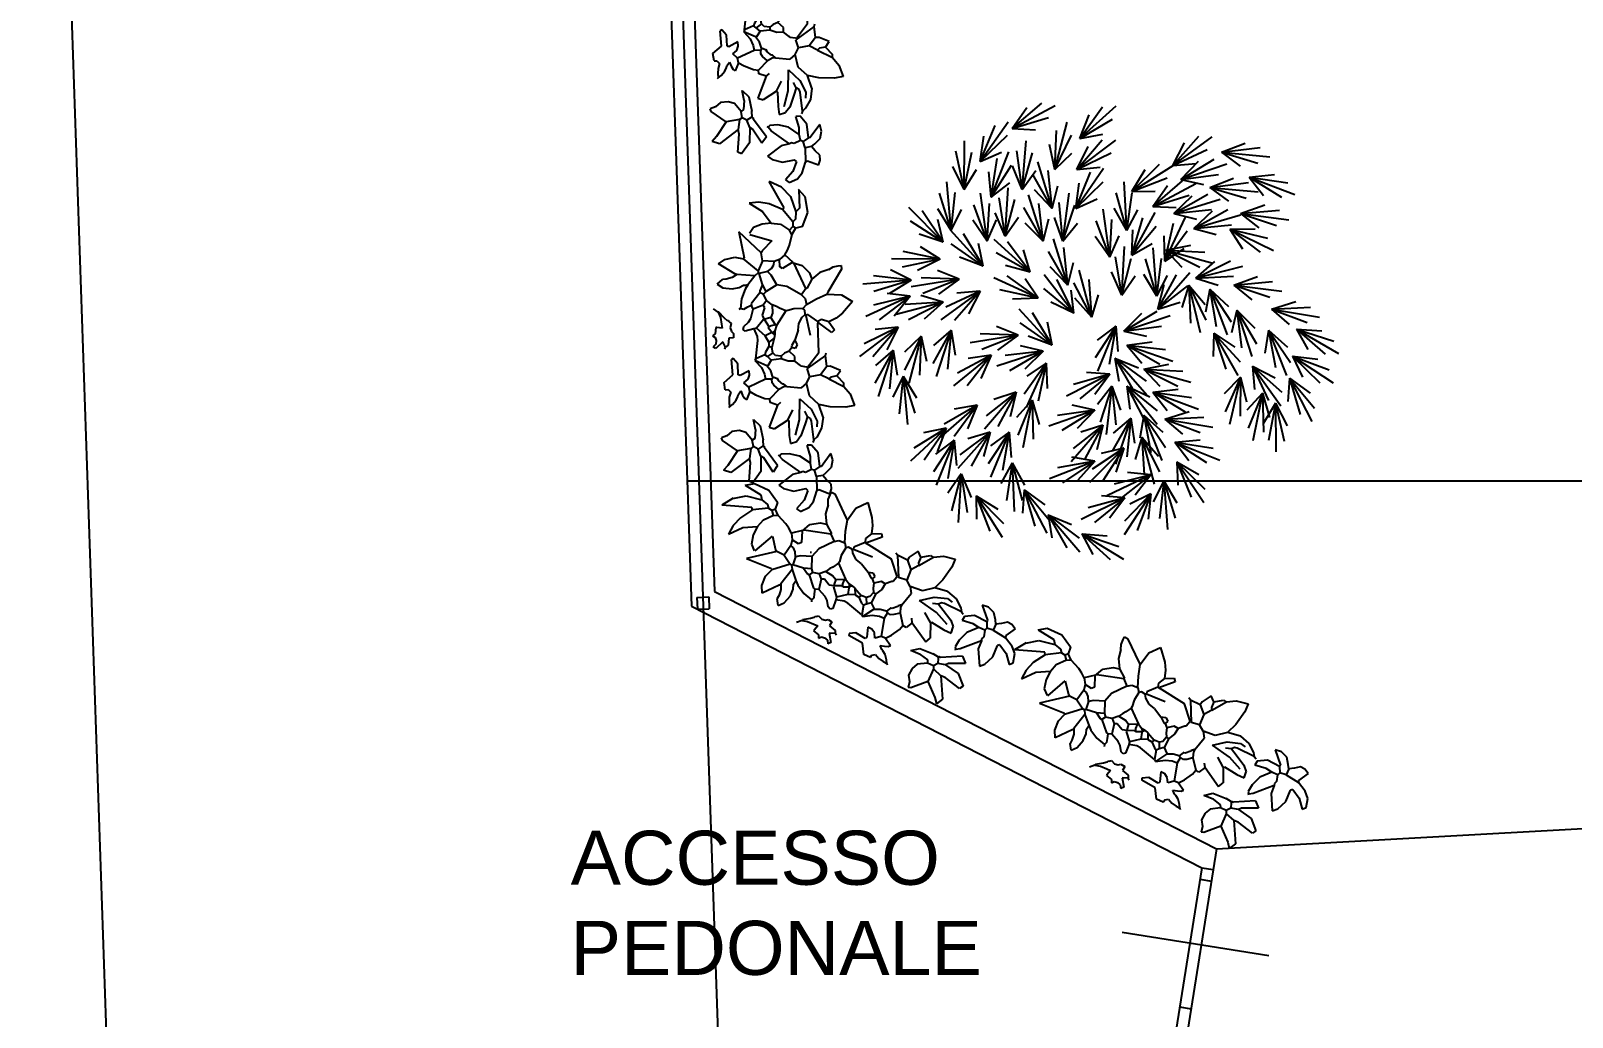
# Model space of a CAD drawing. Extents: x 4528.4 to 4562.1, y -3722.5 to -3696.6.
# Drawn here: x 4528.41 to 4534.97, y -3709.87 to -3705.67 of the extents above; entities that cross this region are included whole.
import ezdxf

# ---------------------------------------------------------------- set-up
doc = ezdxf.new("R2010")
doc.units = 0
doc.layers.get('0').update_dxf_attribs({"true_color": 0xffffff})
for name, color, linetype, true_color in [('alberi', 74, 'Continuous', 0x4c9900), ('costruz', 205, 'Continuous', 0x854c99), ('planim', 1, 'Continuous', 0xff0000), ('retino', 4, 'Continuous', 0x00ffff), ('testo', 1, 'Continuous', 0xff0000), ('verde', 82, 'Continuous', 0x33cc00)]:
    doc.layers.add(name, color=color, linetype=linetype, true_color=true_color)
doc.styles.add('textstyle0', font='')
doc.styles.get('textstyle0').set_extended_font_data('Arial')

# ---------------------------------------------------------------- blocks, each defined once
blk = doc.blocks.new('siepe')
at = {"layer": 'alberi'}
for p, q in [((-0.646, 0.431), (-0.615, 0.431)), ((-0.644, 0.405), (-0.646, 0.431)), ((-0.637, 0.36), (-0.644, 0.405)), ((-0.615, 0.431), (-0.423, 0.308)), ((-0.407, 0.3), (-0.397, 0.423)), ((-0.397, 0.423), (-0.337, 0.516)), ((-0.337, 0.516), (-0.241, 0.427)), ((-0.241, 0.427), (-0.199, 0.372)), ((0.292, 0.361), (0.354, 0.415)), ((0.315, 0.292), (0.383, 0.416)), ((0.354, 0.415), (0.384, 0.415)), ((0.383, 0.416), (0.45, 0.468)), ((0.45, 0.468), (0.549, 0.501)), ((0.549, 0.501), (0.56, 0.427)), ((0.56, 0.427), (0.553, 0.294)), ((-0.615, 0.323), (-0.637, 0.36)), ((-0.615, 0.323), (-0.592, 0.246)), ((-0.423, 0.308), (-0.407, 0.3)), ((-0.369, 0.209), (-0.407, 0.3)), ((-0.199, 0.372), (-0.169, 0.308)), ((-0.169, 0.308), (-0.192, 0.246)), ((-0.169, 0.308), (-0.1, 0.354)), ((-0.077, 0.331), (-0.169, 0.215)), ((-0.1, 0.354), (-0.077, 0.331)), ((0.115, 0.269), (0.092, 0.277)), ((0.208, 0.277), (0.115, 0.269)), ((0.115, 0.269), (0.221, 0.111)), ((0.246, 0.392), (0.208, 0.308)), ((0.208, 0.308), (0.208, 0.277)), ((0.208, 0.277), (0.277, 0.223)), ((0.292, 0.361), (0.246, 0.392)), ((0.315, 0.292), (0.277, 0.223)), ((0.292, 0.361), (0.3, 0.308)), ((0.3, 0.308), (0.315, 0.292)), ((0.553, 0.294), (0.53, 0.2)), ((1.005, 0.302), (0.95, 0.288)), ((0.95, 0.288), (1.058, 0.203)), ((1.068, 0.287), (1.005, 0.302)), ((1.111, 0.242), (1.068, 0.287)), ((1.21, 0.28), (1.173, 0.242)), ((1.252, 0.283), (1.21, 0.28)), ((1.296, 0.265), (1.252, 0.283)), ((1.296, 0.265), (1.257, 0.173)), ((-1.241, 0.143), (-1.303, 0.09)), ((-1.106, 0.161), (-1.241, 0.143)), ((-0.989, 0.112), (-1.106, 0.161)), ((-0.658, 0.098), (-0.591, 0.157)), ((-0.592, 0.246), (-0.538, 0.177)), ((-0.591, 0.157), (-0.538, 0.177)), ((-0.538, 0.177), (-0.461, 0.131)), ((-0.323, 0.123), (-0.369, 0.209)), ((-0.177, 0.215), (-0.238, 0.131)), ((-0.231, 0.115), (-0.061, 0.146)), ((-0.192, 0.246), (-0.177, 0.215)), ((-0.177, 0.215), (-0.169, 0.215)), ((-0.169, 0.215), (-0.161, 0.215)), ((0.088, 0.215), (-0.161, 0.215)), ((0.208, 0.115), (0.088, 0.215)), ((0.277, 0.223), (0.292, 0.131)), ((0.53, 0.2), (0.454, 0.123)), ((0.476, 0.04), (0.568, 0.132)), ((0.638, 0.231), (0.53, 0.2)), ((0.53, 0.2), (0.53, 0.208)), ((0.568, 0.132), (0.671, 0.18)), ((0.638, 0.231), (0.733, 0.216)), ((0.83, 0.146), (0.669, 0.131)), ((0.671, 0.18), (0.72, 0.175)), ((0.733, 0.216), (0.807, 0.172)), ((0.807, 0.172), (0.83, 0.146)), ((0.83, 0.146), (0.853, 0.138)), ((0.942, 0.18), (0.873, 0.126)), ((1.058, 0.188), (0.942, 0.18)), ((1.058, 0.203), (1.058, 0.188)), ((1.058, 0.188), (1.088, 0.142)), ((1.088, 0.142), (1.081, 0.119)), ((1.142, 0.157), (1.088, 0.142)), ((1.135, 0.211), (1.111, 0.242)), ((1.173, 0.242), (1.135, 0.211)), ((1.135, 0.211), (1.142, 0.157)), ((1.142, 0.157), (1.265, 0.157)), ((1.257, 0.173), (1.265, 0.157)), ((1.354, 0.124), (1.265, 0.157)), ((-1.331, -0.058), (-1.247, 0.019)), ((-1.301, 0.092), (-1.145, 0.092)), ((-1.247, 0.019), (-1.115, 0.061)), ((-1.145, 0.092), (-1.115, 0.061)), ((-1.03, 0.031), (-1.138, -0.054)), ((-1.115, 0.061), (-1.053, 0.054)), ((-1.053, 0.054), (-1.03, 0.031)), ((-1.03, 0.031), (-0.992, 0.031)), ((-1.015, -0.075), (-0.962, 0.002)), ((-0.976, 0.054), (-0.992, 0.031)), ((-0.961, 0), (-0.992, 0.031)), ((-0.989, 0.112), (-0.976, 0.054)), ((-0.927, 0.021), (-0.978, 0.056)), ((-0.922, 0.02), (-0.961, 0)), ((-0.834, -0.004), (-0.927, 0.021)), ((-0.684, 0.023), (-0.753, -0.046)), ((-0.684, 0.015), (-0.658, 0.098)), ((-0.684, 0.023), (-0.684, 0.015)), ((-0.684, 0.015), (-0.638, -0.069)), ((-0.638, 0.046), (-0.677, 0.031)), ((-0.461, 0.123), (-0.638, 0.046)), ((-0.407, 0.085), (-0.484, -0.038)), ((-0.461, 0.131), (-0.461, 0.123)), ((-0.461, 0.123), (-0.407, 0.085)), ((-0.407, 0.085), (-0.376, 0.113)), ((-0.376, 0.113), (-0.323, 0.123)), ((-0.323, 0.123), (-0.292, 0.092)), ((-0.277, 0.108), (-0.292, 0.092)), ((-0.292, 0.092), (-0.292, 0.015)), ((-0.292, 0.015), (-0.277, -0.038)), ((-0.238, 0.108), (-0.277, 0.108)), ((-0.238, 0.131), (-0.231, 0.115)), ((-0.231, 0.115), (-0.238, 0.108)), ((-0.217, 0.083), (-0.238, 0.108)), ((-0.164, 0.053), (-0.217, 0.083)), ((-0.108, 0.046), (-0.164, 0.053)), ((-0.108, 0.046), (-0.023, 0.015)), ((-0.023, 0.015), (0.015, 0.031)), ((-0.023, 0.015), (0.023, -0.015)), ((0.015, 0.031), (0.046, 0.015)), ((0.046, 0.015), (0.038, -0.015)), ((0.115, 0.008), (0.069, -0.038)), ((0.154, 0.008), (0.115, 0.008)), ((0.192, 0.054), (0.154, 0.008)), ((0.154, 0.008), (0.154, -0.05)), ((0.2, 0.061), (0.192, 0.054)), ((0.208, 0.108), (0.2, 0.061)), ((0.208, 0.108), (0.208, 0.115)), ((0.292, 0.131), (0.221, 0.111)), ((0.346, 0.1), (0.292, 0.131)), ((0.454, 0.123), (0.346, 0.1)), ((0.346, 0.1), (0.384, 0.054)), ((0.369, -0.069), (0.384, 0.054)), ((0.654, 0.031), (0.476, 0.04)), ((0.63, 0.1), (0.584, 0.077)), ((0.646, 0.123), (0.63, 0.1)), ((0.63, 0.1), (0.692, 0.077)), ((0.669, 0.131), (0.646, 0.123)), ((0.785, -0.009), (0.654, 0.031)), ((0.692, 0.077), (0.792, 0.038)), ((0.792, 0.038), (0.838, 0)), ((0.853, -0.054), (0.838, 0)), ((0.873, 0.126), (0.873, 0.088)), ((0.97, 0.113), (0.873, 0.088)), ((0.963, 0.021), (0.941, -0.068)), ((1.027, 0.111), (0.963, 0.021)), ((1.027, 0.111), (0.97, 0.113)), ((1.104, 0.027), (0.988, -0.127)), ((1.081, 0.119), (1.027, 0.111)), ((1.081, 0.119), (1.104, 0.065)), ((1.104, 0.065), (1.096, 0.042)), ((1.096, 0.042), (1.104, 0.027)), ((1.104, 0.027), (1.118, -0.046)), ((1.257, 0.08), (1.242, 0.065)), ((1.259, -0.038), (1.242, 0.065)), ((1.257, 0.08), (1.34, 0.047)), ((1.34, 0.047), (1.411, -0.02)), ((1.404, 0.084), (1.354, 0.124)), ((1.434, 0.011), (1.404, 0.084)), ((1.411, -0.02), (1.434, 0.011)), ((-1.153, -0.038), (-1.382, -0.157)), ((-1.33, -0.054), (-1.382, -0.157)), ((-1.138, -0.054), (-1.19, -0.164)), ((-1.138, -0.054), (-1.153, -0.038)), ((-1.027, -0.152), (-1.015, -0.075)), ((-0.792, -0.023), (-0.834, -0.004)), ((-0.753, -0.046), (-0.792, -0.023)), ((-0.753, -0.046), (-0.715, -0.092)), ((-0.653, -0.092), (-0.715, -0.092)), ((-0.715, -0.092), (-0.7, -0.138)), ((-0.638, -0.069), (-0.653, -0.092)), ((-0.5, -0.123), (-0.584, -0.169)), ((-0.484, -0.038), (-0.5, -0.123)), ((-0.5, -0.123), (-0.446, -0.215)), ((-0.315, -0.131), (-0.331, -0.169)), ((-0.3, -0.108), (-0.315, -0.131)), ((-0.277, -0.054), (-0.3, -0.108)), ((-0.277, -0.038), (-0.277, -0.054)), ((-0.277, -0.054), (-0.154, -0.138)), ((0.023, -0.015), (0.038, -0.015)), ((0.038, -0.015), (0.069, -0.038)), ((0.069, -0.038), (0.085, -0.077)), ((0.085, -0.077), (0.108, -0.108)), ((0.108, -0.108), (0.1, -0.154)), ((0.108, -0.108), (0.131, -0.108)), ((0.154, -0.05), (0.131, -0.108)), ((0.131, -0.108), (0.138, -0.192)), ((0.346, -0.1), (0.315, -0.138)), ((0.369, -0.069), (0.346, -0.092)), ((0.346, -0.092), (0.346, -0.1)), ((0.369, -0.069), (0.369, -0.092)), ((0.369, -0.092), (0.392, -0.138)), ((0.523, -0.154), (0.5, -0.123)), ((0.653, -0.069), (0.569, -0.023)), ((0.653, -0.069), (0.661, -0.061)), ((0.653, -0.069), (0.723, -0.184)), ((0.661, -0.061), (0.784, -0.061)), ((0.784, -0.061), (0.853, -0.054)), ((0.941, -0.068), (0.942, -0.135)), ((0.988, -0.127), (0.958, -0.15)), ((1.118, -0.046), (1.204, -0.166)), ((1.204, -0.166), (1.234, -0.127)), ((1.234, -0.127), (1.259, -0.038)), ((-1.19, -0.164), (-1.207, -0.252)), ((-1.207, -0.252), (-1.202, -0.335)), ((-1.202, -0.335), (-1.129, -0.223)), ((-1.129, -0.223), (-1.027, -0.152)), ((-1.027, -0.152), (-1.021, -0.229)), ((-1.021, -0.229), (-0.993, -0.305)), ((-0.776, -0.246), (-0.962, -0.432)), ((-0.935, -0.339), (-0.876, -0.154)), ((-0.876, -0.154), (-0.792, -0.238)), ((-0.792, -0.238), (-0.776, -0.246)), ((-0.707, -0.238), (-0.776, -0.246)), ((-0.7, -0.138), (-0.707, -0.238)), ((-0.707, -0.238), (-0.623, -0.277)), ((-0.672, -0.143), (-0.7, -0.138)), ((-0.64, -0.165), (-0.672, -0.143)), ((-0.615, -0.2), (-0.64, -0.165)), ((-0.584, -0.169), (-0.615, -0.2)), ((-0.615, -0.2), (-0.6, -0.269)), ((-0.507, -0.246), (-0.6, -0.269)), ((-0.446, -0.215), (-0.507, -0.246)), ((-0.507, -0.246), (-0.454, -0.269)), ((-0.446, -0.215), (-0.423, -0.238)), ((-0.423, -0.238), (-0.438, -0.269)), ((-0.369, -0.215), (-0.423, -0.238)), ((-0.331, -0.169), (-0.369, -0.215)), ((-0.369, -0.215), (-0.331, -0.246)), ((-0.331, -0.169), (-0.261, -0.169)), ((-0.308, -0.231), (-0.331, -0.246)), ((-0.331, -0.246), (-0.3, -0.331)), ((-0.246, -0.254), (-0.308, -0.231)), ((-0.261, -0.169), (-0.223, -0.184)), ((-0.208, -0.238), (-0.246, -0.254)), ((-0.161, -0.146), (-0.223, -0.184)), ((-0.223, -0.184), (-0.215, -0.223)), ((-0.215, -0.223), (-0.208, -0.238)), ((-0.146, -0.2), (-0.208, -0.238)), ((-0.208, -0.238), (-0.208, -0.246)), ((-0.208, -0.246), (-0.138, -0.308)), ((-0.154, -0.138), (-0.161, -0.146)), ((-0.161, -0.146), (-0.154, -0.184)), ((-0.154, -0.138), (-0.108, -0.154)), ((-0.154, -0.184), (-0.146, -0.2)), ((-0.138, -0.208), (-0.146, -0.2)), ((-0.092, -0.177), (-0.138, -0.208)), ((-0.069, -0.238), (-0.138, -0.308)), ((-0.108, -0.154), (-0.092, -0.177)), ((-0.108, -0.154), (-0.077, -0.154)), ((-0.077, -0.154), (-0.092, -0.177)), ((-0.092, -0.177), (-0.092, -0.184)), ((-0.092, -0.184), (-0.069, -0.238)), ((-0.077, -0.154), (-0.046, -0.161)), ((-0.015, -0.208), (-0.069, -0.238)), ((-0.046, -0.161), (0.031, -0.184)), ((-0.046, -0.161), (-0.015, -0.208)), ((-0.015, -0.208), (0.023, -0.208)), ((0.031, -0.184), (0.023, -0.208)), ((0.023, -0.208), (0.069, -0.238)), ((0.077, -0.177), (0.031, -0.184)), ((0.069, -0.238), (0.092, -0.246)), ((0.1, -0.154), (0.077, -0.177)), ((0.077, -0.177), (0.108, -0.223)), ((0.108, -0.223), (0.092, -0.246)), ((0.092, -0.246), (0.123, -0.323)), ((0.138, -0.192), (0.108, -0.223)), ((0.138, -0.192), (0.185, -0.223)), ((0.185, -0.231), (0.138, -0.331)), ((0.231, -0.2), (0.185, -0.231)), ((0.185, -0.223), (0.185, -0.231)), ((0.2, -0.279), (0.257, -0.253)), ((0.284, -0.184), (0.231, -0.2)), ((0.257, -0.253), (0.3, -0.246)), ((0.3, -0.146), (0.284, -0.184)), ((0.284, -0.184), (0.3, -0.192)), ((0.3, -0.138), (0.3, -0.146)), ((0.315, -0.138), (0.3, -0.146)), ((0.331, -0.192), (0.3, -0.192)), ((0.3, -0.192), (0.3, -0.246)), ((0.3, -0.246), (0.361, -0.392)), ((0.354, -0.177), (0.331, -0.192)), ((0.392, -0.138), (0.354, -0.177)), ((0.392, -0.138), (0.469, -0.215)), ((0.429, -0.336), (0.463, -0.259)), ((0.463, -0.259), (0.469, -0.215)), ((0.5, -0.215), (0.469, -0.215)), ((0.523, -0.154), (0.5, -0.215)), ((0.523, -0.154), (0.707, -0.231)), ((0.707, -0.231), (0.723, -0.184)), ((1.038, -0.169), (0.884, -0.277)), ((0.942, -0.135), (0.958, -0.15)), ((0.958, -0.15), (0.95, -0.158)), ((1.092, -0.208), (0.969, -0.284)), ((1.038, -0.169), (1.092, -0.208)), ((-0.993, -0.305), (-0.943, -0.341)), ((-0.962, -0.432), (-0.738, -0.392)), ((-0.738, -0.392), (-0.73, -0.4)), ((-0.623, -0.277), (-0.73, -0.4)), ((-0.623, -0.277), (-0.607, -0.277)), ((-0.6, -0.269), (-0.607, -0.277)), ((-0.607, -0.277), (-0.584, -0.308)), ((-0.584, -0.308), (-0.6, -0.461)), ((-0.584, -0.308), (-0.507, -0.369)), ((-0.507, -0.369), (-0.507, -0.377)), ((-0.507, -0.369), (-0.471, -0.395)), ((-0.507, -0.407), (-0.507, -0.377)), ((-0.454, -0.269), (-0.438, -0.269)), ((-0.438, -0.269), (-0.346, -0.346)), ((-0.346, -0.346), (-0.331, -0.346)), ((-0.3, -0.331), (-0.331, -0.346)), ((-0.331, -0.346), (-0.315, -0.384)), ((-0.315, -0.384), (-0.3, -0.415)), ((-0.222, -0.354), (-0.3, -0.331)), ((-0.19, -0.374), (-0.222, -0.354)), ((-0.154, -0.415), (-0.19, -0.374)), ((-0.138, -0.308), (-0.131, -0.331)), ((-0.066, -0.303), (-0.131, -0.329)), ((-0.131, -0.331), (-0.115, -0.407)), ((-0.031, -0.3), (-0.066, -0.303)), ((0.123, -0.323), (-0.031, -0.3)), ((0.123, -0.323), (0.138, -0.331)), ((0.138, -0.331), (0.2, -0.279)), ((0.26, -0.381), (0.223, -0.384)), ((0.223, -0.384), (0.261, -0.461)), ((0.295, -0.395), (0.26, -0.381)), ((0.361, -0.392), (0.323, -0.431)), ((0.4, -0.384), (0.361, -0.392)), ((0.4, -0.384), (0.429, -0.336)), ((0.4, -0.384), (0.469, -0.415)), ((0.638, -0.361), (0.694, -0.305)), ((0.723, -0.346), (0.638, -0.361)), ((0.694, -0.305), (0.815, -0.284)), ((0.723, -0.346), (0.8, -0.354)), ((0.815, -0.377), (0.746, -0.431)), ((0.8, -0.354), (0.815, -0.377)), ((0.869, -0.284), (0.815, -0.284)), ((0.869, -0.369), (0.815, -0.377)), ((0.869, -0.277), (0.876, -0.277)), ((0.869, -0.277), (0.869, -0.284)), ((0.876, -0.277), (0.869, -0.284)), ((0.869, -0.284), (0.869, -0.292)), ((0.869, -0.292), (0.892, -0.331)), ((0.892, -0.331), (0.869, -0.369)), ((0.869, -0.369), (0.884, -0.392)), ((0.876, -0.277), (0.884, -0.277)), ((0.884, -0.392), (0.969, -0.407)), ((0.884, -0.392), (0.899, -0.507)), ((0.953, -0.308), (0.892, -0.331)), ((0.969, -0.284), (0.953, -0.308)), ((0.953, -0.308), (1.084, -0.315)), ((1.084, -0.315), (1.176, -0.384)), ((1.176, -0.384), (1.161, -0.415)), ((-0.747, -0.473), (-0.73, -0.4)), ((-0.731, -0.559), (-0.747, -0.473)), ((-0.607, -0.477), (-0.695, -0.612)), ((-0.6, -0.461), (-0.607, -0.477)), ((-0.6, -0.461), (-0.576, -0.502)), ((-0.576, -0.502), (-0.563, -0.552)), ((-0.487, -0.444), (-0.507, -0.407)), ((-0.491, -0.582), (-0.478, -0.505)), ((-0.478, -0.505), (-0.487, -0.444)), ((-0.471, -0.395), (-0.391, -0.427)), ((-0.391, -0.427), (-0.308, -0.438)), ((-0.315, -0.438), (-0.308, -0.438)), ((-0.3, -0.415), (-0.308, -0.438)), ((-0.308, -0.438), (-0.3, -0.454)), ((-0.2, -0.538), (-0.185, -0.523)), ((-0.185, -0.523), (-0.147, -0.533)), ((-0.131, -0.423), (-0.154, -0.415)), ((-0.147, -0.533), (-0.117, -0.523)), ((-0.115, -0.407), (-0.131, -0.423)), ((-0.117, -0.523), (-0.1, -0.507)), ((-0.1, -0.507), (-0.061, -0.507)), ((-0.061, -0.507), (-0.061, -0.546)), ((0.161, -0.477), (0.115, -0.515)), ((0.115, -0.515), (0.123, -0.53)), ((0.254, -0.523), (0.123, -0.53)), ((0.254, -0.477), (0.161, -0.477)), ((0.261, -0.461), (0.254, -0.477)), ((0.315, -0.6), (0.254, -0.523)), ((0.323, -0.431), (0.295, -0.395)), ((0.392, -0.461), (0.428, -0.447)), ((0.423, -0.484), (0.392, -0.461)), ((0.438, -0.487), (0.423, -0.484)), ((0.428, -0.447), (0.455, -0.432)), ((0.469, -0.503), (0.438, -0.487)), ((0.455, -0.432), (0.469, -0.415)), ((0.504, -0.535), (0.469, -0.503)), ((0.746, -0.431), (0.729, -0.483)), ((0.729, -0.483), (0.733, -0.549)), ((0.899, -0.507), (0.807, -0.63)), ((0.899, -0.507), (1.022, -0.592)), ((1.007, -0.4), (0.969, -0.407)), ((0.969, -0.407), (1.084, -0.569)), ((1.161, -0.415), (1.007, -0.4)), ((-0.695, -0.612), (-0.731, -0.559)), ((-0.563, -0.552), (-0.561, -0.584)), ((-0.523, -0.63), (-0.561, -0.584)), ((-0.523, -0.63), (-0.491, -0.582)), ((-0.284, -0.63), (-0.315, -0.669)), ((-0.231, -0.577), (-0.284, -0.623)), ((-0.284, -0.63), (-0.239, -0.612)), ((-0.284, -0.623), (-0.284, -0.63)), ((-0.239, -0.612), (-0.182, -0.604)), ((-0.208, -0.554), (-0.231, -0.577)), ((-0.2, -0.538), (-0.208, -0.546)), ((-0.208, -0.546), (-0.208, -0.554)), ((-0.182, -0.604), (-0.146, -0.6)), ((-0.146, -0.6), (-0.154, -0.646)), ((-0.154, -0.646), (-0.154, -0.653)), ((-0.154, -0.653), (-0.1, -0.661)), ((-0.07, -0.662), (-0.043, -0.654)), ((-0.061, -0.546), (0, -0.554)), ((-0.043, -0.654), (-0.012, -0.659)), ((0.015, -0.577), (-0.031, -0.6)), ((-0.031, -0.6), (0.023, -0.661)), ((0, -0.554), (0.015, -0.577)), ((0.031, -0.584), (0.015, -0.577)), ((0.377, -0.592), (0.315, -0.6)), ((0.377, -0.569), (0.4, -0.546)), ((0.377, -0.592), (0.377, -0.569)), ((0.4, -0.546), (0.442, -0.56)), ((0.442, -0.56), (0.487, -0.564)), ((0.487, -0.564), (0.523, -0.561)), ((0.523, -0.561), (0.504, -0.535)), ((0.523, -0.561), (0.53, -0.569)), ((0.733, -0.549), (0.769, -0.592)), ((0.769, -0.592), (0.784, -0.638)), ((0.807, -0.63), (0.784, -0.638)), ((1.022, -0.592), (1.061, -0.63)), ((1.084, -0.569), (1.061, -0.63)), ((-0.1, -0.661), (-0.085, -0.684)), ((-0.085, -0.684), (-0.07, -0.662)), ((-0.012, -0.659), (0.008, -0.684)), ((0.023, -0.661), (0.008, -0.684))]:
    blk.add_line(p, q, dxfattribs=at)
for centre, start, end in [((0.088, 0.215), 49.844, 89.647), ((-0.989, 0.112), 12.8043, 67.5333)]:
    blk.add_arc(centre, 0.000000961, start, end, dxfattribs=at)
blk = doc.blocks.new('albero032')
for p, q in [((-0.044, 0.8081), (0.0551, 0.9786)), ((-0.044, 0.8081), (0.0039, 0.9586)), ((0.0652, 0.7919), (0.1736, 0.9567)), ((0.0652, 0.7919), (0.1213, 0.9395)), ((-0.125, 0.7069), (-0.0926, 0.9015)), ((-0.044, 0.8081), (0.0574, 0.9236)), ((-0.044, 0.8081), (-0.0379, 0.911)), ((0.0652, 0.7919), (0.1729, 0.9017)), ((0.0652, 0.7919), (0.077, 0.8943)), ((0.1542, 0.7797), (0.2757, 0.8807)), ((-0.125, 0.7069), (-0.1335, 0.8647)), ((-0.125, 0.7069), (-0.071, 0.8509)), ((-0.044, 0.8081), (0.0389, 0.8532)), ((0.0652, 0.7919), (0.1505, 0.8324)), ((0.1542, 0.7797), (0.3297, 0.8699)), ((0.1542, 0.7797), (0.2149, 0.8631)), ((0.1542, 0.7797), (0.302, 0.8224)), ((-0.6606, 0.6163), (-0.5895, 0.8004)), ((-0.6606, 0.6163), (-0.637, 0.7725)), ((-0.5134, 0.5815), (-0.4873, 0.7771)), ((-0.125, 0.7069), (-0.1557, 0.8054)), ((-0.125, 0.7069), (-0.0634, 0.7785)), ((-0.04, 0.6948), (0.0909, 0.7833)), ((-0.04, 0.6948), (0.0286, 0.7718)), ((-0.04, 0.6948), (0.1435, 0.7672)), ((0.1542, 0.7797), (0.2484, 0.773)), ((0.2554, 0.7231), (0.3471, 0.7702)), ((0.2554, 0.7231), (0.4094, 0.7584)), ((-0.7614, 0.5036), (-0.7418, 0.6999)), ((-0.6606, 0.6163), (-0.6707, 0.719)), ((-0.6606, 0.6163), (-0.5786, 0.7464)), ((-0.5134, 0.5815), (-0.5269, 0.7389)), ((-0.5134, 0.5815), (-0.4641, 0.7272)), ((-0.4487, 0.537), (-0.3629, 0.7147)), ((-0.4487, 0.537), (-0.4125, 0.6908)), ((-0.2221, 0.5532), (-0.2373, 0.7104)), ((-0.2221, 0.5532), (-0.1981, 0.749)), ((-0.2221, 0.5532), (-0.1743, 0.6994)), ((-0.04, 0.6948), (0.1112, 0.7226)), ((-0.04, 0.6948), (0.0531, 0.6788)), ((0.1057, 0.6301), (0.2111, 0.7477)), ((0.1057, 0.6301), (0.2661, 0.7449)), ((0.1057, 0.6301), (0.1535, 0.7214)), ((0.1057, 0.6301), (0.2456, 0.6938)), ((0.2149, 0.6705), (0.3144, 0.6977)), ((0.2554, 0.7231), (0.4526, 0.7244)), ((0.2554, 0.7231), (0.3364, 0.6746)), ((0.2554, 0.7231), (0.4065, 0.6945)), ((-0.7614, 0.5036), (-0.7802, 0.6605)), ((-0.7614, 0.5036), (-0.7169, 0.6508)), ((-0.6606, 0.6163), (-0.5857, 0.674)), ((-0.6186, 0.4561), (-0.6001, 0.6525)), ((-0.5134, 0.5815), (-0.5473, 0.6789)), ((-0.5134, 0.5815), (-0.4541, 0.655)), ((-0.4487, 0.537), (-0.4505, 0.6402)), ((-0.4487, 0.537), (-0.3564, 0.6601)), ((-0.2221, 0.5532), (-0.257, 0.6503)), ((-0.2221, 0.5532), (-0.1636, 0.6274)), ((-0.1209, 0.5654), (0.0148, 0.6462)), ((-0.1209, 0.5654), (-0.048, 0.6383)), ((-0.1209, 0.5654), (0.0664, 0.6271)), ((0.1057, 0.6301), (0.1999, 0.6372)), ((0.2149, 0.6705), (0.3729, 0.6734)), ((0.2149, 0.6705), (0.4082, 0.6312)), ((0.2149, 0.6705), (0.2842, 0.6064)), ((0.2149, 0.6705), (0.3569, 0.6114)), ((-0.7614, 0.5036), (-0.7985, 0.5999)), ((-0.7614, 0.5036), (-0.7046, 0.5791)), ((-0.6186, 0.4561), (-0.6382, 0.6129)), ((-0.6186, 0.4561), (-0.5749, 0.6036)), ((-0.4527, 0.3914), (-0.5079, 0.5808)), ((-0.4487, 0.537), (-0.3694, 0.5884)), ((-0.2504, 0.3995), (-0.299, 0.5907)), ((-0.1209, 0.5654), (0.0317, 0.5844)), ((-0.1209, 0.5654), (-0.0289, 0.544)), ((-0.0279, 0.4723), (0.0888, 0.5789)), ((-0.0279, 0.4723), (0.1432, 0.5706)), ((0.1502, 0.5815), (0.2504, 0.6057)), ((0.1502, 0.5815), (0.3422, 0.5364)), ((0.1502, 0.5815), (0.2176, 0.5153)), ((0.1502, 0.5815), (0.2903, 0.5182)), ((0.1502, 0.5815), (0.3081, 0.5796)), ((-0.651, 0.3388), (-0.7141, 0.5257)), ((-0.6186, 0.4561), (-0.6562, 0.5522)), ((-0.6186, 0.4561), (-0.5622, 0.5319)), ((-0.4527, 0.3914), (-0.5288, 0.5299)), ((-0.4527, 0.3914), (-0.4665, 0.5446)), ((-0.2504, 0.3995), (-0.3216, 0.5405)), ((-0.2504, 0.3995), (-0.2589, 0.5531)), ((-0.2059, 0.4561), (-0.0739, 0.543)), ((-0.2059, 0.4561), (-0.1363, 0.5323)), ((-0.2059, 0.4561), (-0.0215, 0.5262)), ((-0.0279, 0.4723), (0.0288, 0.5585)), ((-0.0279, 0.4723), (0.1177, 0.5218)), ((-0.7076, 0.3065), (-0.8229, 0.4665)), ((-0.7076, 0.3065), (-0.7718, 0.4462)), ((-0.651, 0.3388), (-0.7328, 0.474)), ((-0.651, 0.3388), (-0.6712, 0.4913)), ((-0.5134, 0.3105), (-0.5914, 0.4479)), ((-0.5134, 0.3105), (-0.5713, 0.4991)), ((-0.5134, 0.3105), (-0.5293, 0.4635)), ((-0.4527, 0.3914), (-0.5231, 0.4668)), ((-0.4527, 0.3914), (-0.4282, 0.4826)), ((-0.3637, 0.2782), (-0.3111, 0.4683)), ((-0.2504, 0.3995), (-0.3181, 0.4773)), ((-0.2504, 0.3995), (-0.2228, 0.4898)), ((-0.2221, 0.3712), (-0.0804, 0.441)), ((-0.2221, 0.3712), (-0.1436, 0.4382)), ((-0.2059, 0.4561), (-0.0543, 0.4821)), ((-0.2059, 0.4561), (-0.113, 0.439)), ((-0.0279, 0.4723), (0.0666, 0.47)), ((0.3201, 0.2741), (0.3531, 0.4686)), ((0.4132, 0.3146), (0.4865, 0.4977)), ((0.4132, 0.3146), (0.4387, 0.4705)), ((0.4132, 0.3146), (0.4968, 0.4437)), ((-0.7076, 0.3065), (-0.8256, 0.4116)), ((-0.651, 0.3388), (-0.7245, 0.4112)), ((-0.7076, 0.3065), (-0.715, 0.4006)), ((-0.651, 0.3388), (-0.6303, 0.431)), ((-0.5417, 0.2256), (-0.6349, 0.3995)), ((-0.5134, 0.3105), (-0.5848, 0.3849)), ((-0.5134, 0.3105), (-0.4902, 0.4021)), ((-0.3637, 0.2782), (-0.3839, 0.3793)), ((-0.3637, 0.2782), (-0.3556, 0.4359)), ((-0.3637, 0.2782), (-0.2949, 0.4157)), ((-0.125, 0.2458), (-0.2739, 0.3751)), ((-0.2221, 0.3712), (-0.0304, 0.418)), ((-0.2221, 0.3712), (-0.0685, 0.3782)), ((0.1178, 0.1892), (0.1704, 0.3793)), ((0.2109, 0.2256), (0.2795, 0.4105)), ((0.2109, 0.2256), (0.2324, 0.3821)), ((0.3201, 0.2741), (0.3121, 0.4319)), ((0.3201, 0.2741), (0.3745, 0.418)), ((0.4132, 0.3146), (0.4043, 0.4173)), ((0.4941, 0.3227), (0.6036, 0.4365)), ((0.4941, 0.3227), (0.6584, 0.4318)), ((0.4941, 0.3227), (0.5451, 0.4123)), ((0.4941, 0.3227), (0.6362, 0.3815)), ((-0.7076, 0.3065), (-0.7992, 0.354)), ((-0.5417, 0.2256), (-0.6448, 0.3453)), ((-0.5417, 0.2256), (-0.5869, 0.3726)), ((-0.5417, 0.2256), (-0.5366, 0.3199)), ((-0.3192, 0.2741), (-0.4975, 0.3584)), ((-0.3192, 0.2741), (-0.443, 0.3654)), ((-0.3192, 0.2741), (-0.3712, 0.3529)), ((-0.3637, 0.2782), (-0.2949, 0.3429)), ((-0.125, 0.2458), (-0.2639, 0.321)), ((-0.2221, 0.3712), (-0.132, 0.3427)), ((-0.125, 0.2458), (-0.2195, 0.3671)), ((-0.125, 0.2458), (-0.1538, 0.3358)), ((0.1178, 0.1892), (0.1259, 0.3469)), ((0.1178, 0.1892), (0.1866, 0.3267)), ((0.2109, 0.2256), (0.1994, 0.3281)), ((0.2109, 0.2256), (0.2912, 0.3567)), ((0.3201, 0.2741), (0.2897, 0.3727)), ((0.3201, 0.2741), (0.382, 0.3455)), ((0.4132, 0.3146), (0.4887, 0.3713)), ((0.4941, 0.3227), (0.5885, 0.3265)), ((0.571, 0.2701), (0.6593, 0.3234)), ((0.571, 0.2701), (0.7221, 0.316)), ((-0.6024, 0.1406), (-0.7132, 0.2532)), ((-0.6024, 0.1406), (-0.707, 0.3079)), ((-0.6024, 0.1406), (-0.6573, 0.2843)), ((-0.5417, 0.2256), (-0.6262, 0.2848)), ((-0.3192, 0.2741), (-0.4732, 0.309)), ((-0.3192, 0.2741), (-0.4223, 0.2714)), ((-0.1776, 0.2418), (-0.3302, 0.2604)), ((-0.1776, 0.2418), (-0.2616, 0.2848)), ((-0.125, 0.2458), (-0.2249, 0.2711)), ((-0.0359, 0.1083), (-0.099, 0.2952)), ((-0.0359, 0.1083), (-0.0561, 0.2607)), ((0.0207, 0.1204), (0.0849, 0.3069)), ((0.0207, 0.1204), (0.0385, 0.2774)), ((0.0207, 0.1204), (0.0978, 0.2535)), ((0.1178, 0.1892), (0.0976, 0.2903)), ((0.1178, 0.1892), (0.1866, 0.2539)), ((0.2109, 0.2256), (0.2849, 0.2842)), ((0.304, 0.1892), (0.4348, 0.2776)), ((0.304, 0.1892), (0.3726, 0.2662)), ((0.304, 0.1892), (0.4875, 0.2615)), ((0.393, 0.1811), (0.5336, 0.2531)), ((0.571, 0.2701), (0.7677, 0.2851)), ((0.571, 0.2701), (0.6552, 0.2274)), ((0.571, 0.2701), (0.7237, 0.2521)), ((-0.6024, 0.1406), (-0.6906, 0.1941)), ((-0.6024, 0.1406), (-0.6036, 0.2351)), ((-0.3435, 0.1406), (-0.5166, 0.2353)), ((-0.3435, 0.1406), (-0.4617, 0.239)), ((-0.3435, 0.1406), (-0.3908, 0.2224)), ((-0.1776, 0.2418), (-0.3743, 0.2275)), ((-0.1776, 0.2418), (-0.3289, 0.1964)), ((-0.1776, 0.2418), (-0.266, 0.1888)), ((-0.0359, 0.1083), (-0.1177, 0.2434)), ((-0.0359, 0.1083), (-0.0153, 0.2004)), ((0.0207, 0.1204), (0.0067, 0.2226)), ((0.0733, 0.0719), (0.2222, 0.2013)), ((0.0733, 0.0719), (0.1672, 0.1989)), ((0.1866, 0.1204), (0.2865, 0.2428)), ((0.1866, 0.1204), (0.3415, 0.2426)), ((0.1866, 0.1204), (0.2301, 0.2139)), ((0.1866, 0.1204), (0.3234, 0.1906)), ((0.304, 0.1892), (0.4552, 0.217)), ((0.304, 0.1892), (0.397, 0.1732)), ((0.393, 0.1811), (0.4704, 0.2492)), ((0.393, 0.1811), (0.5839, 0.2307)), ((0.393, 0.1811), (0.5465, 0.1904)), ((0.5467, 0.2175), (0.5368, 0.1236)), ((0.5467, 0.2175), (0.6308, 0.0391)), ((0.5467, 0.2175), (0.5842, 0.0684)), ((0.5467, 0.2175), (0.6435, 0.0926)), ((0.5467, 0.2175), (0.628, 0.154)), ((0.6236, 0.2175), (0.7888, 0.1097)), ((0.6236, 0.2175), (0.6644, 0.1323)), ((0.6236, 0.2175), (0.7338, 0.1102)), ((0.6236, 0.2175), (0.7715, 0.1619)), ((0.6236, 0.2175), (0.7261, 0.2061)), ((-0.4446, 0.1204), (-0.5969, 0.1415)), ((-0.4446, 0.1204), (-0.528, 0.1649)), ((-0.3435, 0.1406), (-0.4952, 0.1845)), ((-0.3435, 0.1406), (-0.4465, 0.144)), ((-0.1816, 0.1002), (-0.3307, 0.1377)), ((-0.1816, 0.1002), (-0.2596, 0.1534)), ((-0.0359, 0.1083), (-0.1094, 0.1807)), ((0.0207, 0.1204), (0.0933, 0.1808)), ((0.0733, 0.0719), (0.1123, 0.1674)), ((0.0733, 0.0719), (0.2066, 0.1485)), ((0.1866, 0.1204), (0.2804, 0.1319)), ((0.3161, 0.1366), (0.4182, 0.1513)), ((0.3161, 0.1366), (0.5031, 0.0738)), ((0.3161, 0.1366), (0.377, 0.0644)), ((0.3161, 0.1366), (0.4497, 0.0605)), ((0.3161, 0.1366), (0.4732, 0.12)), ((0.393, 0.1811), (0.4834, 0.1539)), ((-0.8169, -0.0697), (-0.9485, 0.0772)), ((-0.6915, -0.0818), (-0.8103, 0.0756)), ((-0.4446, 0.1204), (-0.6416, 0.1094)), ((-0.4446, 0.1204), (-0.5967, 0.0776)), ((-0.4446, 0.1204), (-0.5339, 0.0689)), ((-0.3354, 0.0517), (-0.4222, 0.0888)), ((-0.1816, 0.1002), (-0.3786, 0.1106)), ((-0.1816, 0.1002), (-0.3374, 0.0741)), ((-0.1816, 0.1002), (-0.276, 0.0586)), ((-0.0562, 0.0759), (0.0466, 0.0841)), ((-0.0562, 0.0759), (0.1264, 0.0013)), ((-0.0562, 0.0759), (0, 0)), ((-0.0562, 0.0759), (0.0723, -0.0086)), ((-0.0562, 0.0759), (0.0995, 0.0493)), ((0.0733, 0.0719), (0.1664, 0.0878)), ((0.1866, 0.0597), (0.2836, 0.0948)), ((0.1866, 0.0597), (0.3438, 0.0752)), ((0.4375, 0.1083), (0.5766, -0.0316)), ((0.4375, 0.1083), (0.4596, 0.0165)), ((0.4375, 0.1083), (0.5229, -0.0196)), ((0.4375, 0.1083), (0.5705, 0.0231)), ((0.4375, 0.1083), (0.5353, 0.0758)), ((0.6398, 0.1123), (0.6316, 0.0182)), ((0.6398, 0.1123), (0.7271, -0.0646)), ((0.6398, 0.1123), (0.68, -0.0361)), ((0.6398, 0.1123), (0.7388, -0.0108)), ((0.6398, 0.1123), (0.7222, 0.0503)), ((0.7855, -0.0616), (0.8876, 0.1072)), ((0.7855, -0.0616), (0.836, 0.0881)), ((-0.8169, -0.0697), (-0.9453, 0.0223)), ((-0.8169, -0.0697), (-0.8955, 0.0625)), ((-0.8169, -0.0697), (-0.8342, 0.0231)), ((-0.6915, -0.0818), (-0.8117, 0.0206)), ((-0.6915, -0.0818), (-0.7587, 0.0565)), ((-0.6915, -0.0818), (-0.7009, 0.0121)), ((-0.5336, -0.0859), (-0.6964, 0.0255)), ((-0.5336, -0.0859), (-0.6414, 0.0238)), ((-0.5336, -0.0859), (-0.5726, 0.0002)), ((-0.3354, 0.0517), (-0.5307, 0.0238)), ((-0.3354, 0.0517), (-0.4889, 0.0597)), ((-0.3354, 0.0517), (-0.4832, -0.0041)), ((-0.3354, 0.0517), (-0.42, -0.0074)), ((-0.0926, -0.0212), (-0.1834, 0.0049)), ((0.138, 0.0517), (0.131, -0.0425)), ((0.138, 0.0517), (0.2275, -0.1241)), ((0.138, 0.0517), (0.1801, -0.0963)), ((0.138, 0.0517), (0.2385, -0.0702)), ((0.138, 0.0517), (0.2212, -0.0093)), ((0.1866, 0.0597), (0.3824, 0.036)), ((0.1866, 0.0597), (0.2608, 0.0014)), ((0.1866, 0.0597), (0.3328, 0.0122)), ((0.3444, 0.0233), (0.4939, -0.1054)), ((0.3444, 0.0233), (0.3736, -0.0665)), ((0.3444, 0.0233), (0.4394, -0.0976)), ((0.3444, 0.0233), (0.4836, -0.0513)), ((0.3444, 0.0233), (0.4445, -0.0015)), ((0.7855, -0.0616), (0.8889, 0.0522)), ((0.7855, -0.0616), (0.7934, 0.0412)), ((-0.8169, -0.0697), (-0.9129, -0.0321)), ((-0.6915, -0.0818), (-0.784, -0.0363)), ((-0.5336, -0.0859), (-0.6803, -0.0271)), ((-0.0926, -0.0212), (-0.2829, -0.0731)), ((-0.0926, -0.0212), (-0.246, -0.0323)), ((-0.0926, -0.0212), (-0.2323, -0.0948)), ((-0.0926, -0.0212), (-0.1692, -0.0902)), ((0.2837, -0.009), (0.2639, -0.1014)), ((0.2837, -0.009), (0.3485, -0.1953)), ((0.2837, -0.009), (0.3053, -0.1613)), ((0.2837, -0.009), (0.3667, -0.1434)), ((0.2837, -0.009), (0.3578, -0.0807)), ((0.4901, -0.009), (0.4741, -0.1021)), ((0.4901, -0.009), (0.5625, -0.1925)), ((0.4901, -0.009), (0.518, -0.1602)), ((0.4901, -0.009), (0.5786, -0.1399)), ((0.4901, -0.009), (0.5671, -0.0776)), ((0.7855, -0.0616), (0.8692, -0.0179)), ((-0.6915, -0.1708), (-0.8824, -0.1212)), ((-0.6915, -0.1708), (-0.83, -0.1042)), ((-0.6915, -0.1708), (-0.7572, -0.103)), ((-0.5336, -0.0859), (-0.6359, -0.0722)), ((-0.4001, -0.1385), (-0.5958, -0.1139)), ((-0.4001, -0.1385), (-0.5462, -0.0903)), ((-0.4001, -0.1385), (-0.4741, -0.0798)), ((-0.2221, -0.1182), (-0.4104, -0.1771)), ((-0.2221, -0.1182), (-0.3749, -0.135)), ((-0.2221, -0.1182), (-0.359, -0.1969)), ((-0.2221, -0.1182), (-0.3137, -0.0955)), ((-0.2221, -0.1182), (-0.2961, -0.19)), ((-0.1088, -0.094), (-0.2644, -0.2152)), ((-0.1088, -0.094), (-0.246, -0.1633)), ((-0.1088, -0.094), (-0.2094, -0.2157)), ((-0.1088, -0.094), (-0.2026, -0.1049)), ((-0.1088, -0.094), (-0.1529, -0.1872)), ((0.7086, -0.1991), (0.8578, -0.0701)), ((0.7086, -0.1991), (0.8028, -0.0723)), ((0.7086, -0.1991), (0.7478, -0.1038)), ((0.7086, -0.1991), (0.8421, -0.1228)), ((-0.8574, -0.3447), (-0.9501, -0.1707)), ((-0.6915, -0.1708), (-0.8493, -0.1652)), ((-0.6915, -0.1708), (-0.7923, -0.1926)), ((-0.5336, -0.1829), (-0.7224, -0.2401)), ((-0.5336, -0.1829), (-0.6866, -0.1983)), ((-0.5336, -0.1829), (-0.6713, -0.2605)), ((-0.5336, -0.1829), (-0.6251, -0.1594)), ((-0.5336, -0.1829), (-0.6083, -0.2541)), ((-0.4001, -0.1385), (-0.5574, -0.1533)), ((-0.4001, -0.1385), (-0.4972, -0.1731)), ((0.0207, -0.1829), (-0.1252, -0.3157)), ((0.0207, -0.1829), (-0.1108, -0.2626)), ((0.0207, -0.1829), (-0.072, -0.201)), ((0.0207, -0.1829), (-0.0703, -0.3121)), ((0.0207, -0.1829), (-0.0161, -0.2793)), ((0.7086, -0.1991), (0.8017, -0.1834)), ((-0.8574, -0.3447), (-0.9601, -0.2248)), ((-0.8574, -0.3447), (-0.9022, -0.1977)), ((-0.6105, -0.3043), (-0.6868, -0.2485)), ((-0.4001, -0.2194), (-0.5885, -0.2778)), ((-0.4001, -0.2194), (-0.553, -0.2357)), ((-0.4001, -0.2194), (-0.5373, -0.2977)), ((-0.4001, -0.2194), (-0.4917, -0.1964)), ((-0.4001, -0.2194), (-0.4743, -0.291)), ((-0.1695, -0.2396), (-0.2597, -0.3641)), ((-0.1695, -0.2396), (-0.2523, -0.4186)), ((-0.1695, -0.2396), (-0.2479, -0.2922)), ((-0.1695, -0.2396), (-0.2031, -0.3939)), ((-0.1695, -0.2396), (-0.166, -0.3426)), ((0.045, -0.2194), (0.023, -0.3112)), ((0.045, -0.2194), (0.1054, -0.4071)), ((0.045, -0.2194), (0.063, -0.3721)), ((0.045, -0.2194), (0.1248, -0.3556)), ((0.045, -0.2194), (0.1174, -0.2928)), ((0.0935, -0.2072), (0.1966, -0.2026)), ((0.0935, -0.2072), (0.2734, -0.2881)), ((0.0935, -0.2072), (0.147, -0.2851)), ((0.0935, -0.2072), (0.219, -0.2961)), ((0.0935, -0.2072), (0.2482, -0.2392)), ((0.2433, -0.2638), (0.3424, -0.2354)), ((0.6074, -0.2962), (0.728, -0.1941)), ((0.6074, -0.2962), (0.782, -0.2044)), ((0.6074, -0.2962), (0.6673, -0.2122)), ((-0.8574, -0.3447), (-0.9417, -0.2854)), ((-0.8574, -0.3447), (-0.852, -0.2504)), ((-0.6105, -0.3043), (-0.8071, -0.2874)), ((-0.6105, -0.3043), (-0.7671, -0.3252)), ((-0.6105, -0.3043), (-0.7583, -0.2619)), ((-0.6105, -0.3043), (-0.7062, -0.3427)), ((-0.2747, -0.2719), (-0.4078, -0.4175)), ((-0.2747, -0.2719), (-0.3984, -0.3633)), ((-0.2747, -0.2719), (-0.3653, -0.2984)), ((-0.2747, -0.2719), (-0.3535, -0.4089)), ((-0.2747, -0.2719), (-0.3025, -0.3712)), ((0.2433, -0.2638), (0.4011, -0.259)), ((0.2433, -0.2638), (0.437, -0.3007)), ((0.2433, -0.2638), (0.3134, -0.3271)), ((0.2433, -0.2638), (0.386, -0.3211)), ((0.4982, -0.3447), (0.5881, -0.2943)), ((0.4982, -0.3447), (0.6507, -0.3038)), ((0.6074, -0.2962), (0.7548, -0.2522)), ((0.6074, -0.2962), (0.7017, -0.3021)), ((-0.7238, -0.4742), (-0.8846, -0.3599)), ((-0.7238, -0.4742), (-0.8297, -0.3626)), ((-0.5793, -0.4289), (-0.7632, -0.3576)), ((-0.5793, -0.4289), (-0.7093, -0.3467)), ((-0.5793, -0.4289), (-0.6368, -0.354)), ((-0.4204, -0.3731), (-0.6172, -0.3599)), ((-0.4204, -0.3731), (-0.5765, -0.397)), ((-0.4204, -0.3731), (-0.5689, -0.3334)), ((-0.4204, -0.3731), (-0.5153, -0.4133)), ((-0.4204, -0.3731), (-0.4976, -0.3187)), ((-0.0198, -0.3205), (-0.0552, -0.408)), ((-0.0198, -0.3205), (-0.0248, -0.4742)), ((-0.0198, -0.3205), (0.0118, -0.5152)), ((-0.0198, -0.3205), (0.0388, -0.4672)), ((-0.0198, -0.3205), (0.0409, -0.4039)), ((0.2109, -0.3286), (0.3609, -0.4567)), ((0.2109, -0.3286), (0.2404, -0.4183)), ((0.2109, -0.3286), (0.3064, -0.4491)), ((0.2109, -0.3286), (0.3504, -0.4026)), ((0.2109, -0.3286), (0.3111, -0.353)), ((0.3727, -0.3569), (0.4755, -0.3487)), ((0.3727, -0.3569), (0.5553, -0.4315)), ((0.3727, -0.3569), (0.4289, -0.4328)), ((0.3727, -0.3569), (0.5012, -0.4414)), ((0.3727, -0.3569), (0.5284, -0.3835)), ((0.4982, -0.3447), (0.6952, -0.3361)), ((0.4982, -0.3447), (0.581, -0.3902)), ((0.4982, -0.3447), (0.6502, -0.3677)), ((-0.7238, -0.4742), (-0.8694, -0.4128)), ((-0.7238, -0.4742), (-0.7612, -0.3874)), ((-0.5793, -0.4289), (-0.7354, -0.4051)), ((-0.5793, -0.4289), (-0.6819, -0.4389)), ((-0.4001, -0.4459), (-0.5536, -0.4365)), ((-0.4001, -0.4459), (-0.4866, -0.408)), ((0.0612, -0.4297), (0.1861, -0.5824)), ((0.0612, -0.4297), (0.0743, -0.5232)), ((0.0612, -0.4297), (0.1338, -0.5652)), ((0.0612, -0.4297), (0.1853, -0.5273)), ((0.0612, -0.4297), (0.1554, -0.4715)), ((0.3727, -0.4337), (0.5199, -0.5651)), ((0.3727, -0.4337), (0.4003, -0.5241)), ((0.3727, -0.4337), (0.4656, -0.5563)), ((0.3727, -0.4337), (0.5106, -0.5109)), ((0.3727, -0.4337), (0.4724, -0.4604)), ((0.6317, -0.4904), (0.7438, -0.3791)), ((0.6317, -0.4904), (0.7985, -0.385)), ((0.6317, -0.4904), (0.6847, -0.4019)), ((0.6317, -0.4904), (0.7751, -0.4348)), ((-0.7238, -0.4742), (-0.8258, -0.4587)), ((-0.6105, -0.5389), (-0.6909, -0.4893)), ((-0.4001, -0.4459), (-0.5956, -0.472)), ((-0.4001, -0.4459), (-0.5484, -0.5003)), ((-0.4001, -0.4459), (-0.4852, -0.5041)), ((-0.299, -0.462), (-0.4448, -0.5948)), ((-0.299, -0.462), (-0.4305, -0.5417)), ((-0.299, -0.462), (-0.3917, -0.4801)), ((-0.299, -0.462), (-0.3899, -0.5912)), ((-0.299, -0.462), (-0.3358, -0.5584)), ((-0.1978, -0.4742), (-0.0817, -0.6336)), ((-0.1978, -0.4742), (-0.1899, -0.5683)), ((-0.1978, -0.4742), (-0.1329, -0.6136)), ((-0.1978, -0.4742), (-0.0793, -0.5786)), ((-0.1978, -0.4742), (-0.106, -0.5212)), ((0.2635, -0.4863), (0.3933, -0.6349)), ((0.2635, -0.4863), (0.2797, -0.5794)), ((0.2635, -0.4863), (0.3405, -0.6194)), ((0.2635, -0.4863), (0.3908, -0.5799)), ((0.2635, -0.4863), (0.3591, -0.5251)), ((0.6317, -0.4904), (0.7261, -0.4887)), ((-0.6105, -0.5389), (-0.8078, -0.5374)), ((-0.6105, -0.5389), (-0.765, -0.572)), ((-0.6105, -0.5389), (-0.7612, -0.5082)), ((-0.6105, -0.5389), (-0.7029, -0.5847)), ((-0.4446, -0.5915), (-0.5294, -0.5498)), ((-0.2464, -0.5591), (-0.2825, -0.6464)), ((-0.2464, -0.5591), (-0.2525, -0.7128)), ((-0.2464, -0.5591), (-0.2162, -0.7541)), ((-0.2464, -0.5591), (-0.1889, -0.7063)), ((-0.2464, -0.5591), (-0.1863, -0.643)), ((0.5427, -0.551), (0.6375, -0.5105)), ((0.5427, -0.551), (0.6987, -0.5266)), ((0.5427, -0.551), (0.7395, -0.5635)), ((0.5427, -0.551), (0.6201, -0.6051)), ((0.5427, -0.551), (0.6914, -0.5901)), ((-0.4446, -0.5915), (-0.6411, -0.609)), ((-0.4446, -0.5915), (-0.5976, -0.5754)), ((-0.4446, -0.5915), (-0.5952, -0.6393)), ((-0.3961, -0.6238), (-0.5365, -0.7624)), ((-0.4446, -0.5915), (-0.5322, -0.6459)), ((-0.3961, -0.6238), (-0.5243, -0.7088)), ((-0.3961, -0.6238), (-0.488, -0.6456)), ((-0.3961, -0.6238), (-0.4817, -0.7565)), ((-0.3961, -0.6238), (-0.429, -0.7216)), ((-0.1533, -0.6238), (-0.1806, -0.7143)), ((-0.1533, -0.6238), (-0.104, -0.8148)), ((-0.1533, -0.6238), (-0.1442, -0.7773)), ((-0.1533, -0.6238), (-0.0816, -0.7646)), ((-0.1533, -0.6238), (-0.0853, -0.7014)), ((-0.04, -0.5915), (0.0619, -0.5755)), ((-0.04, -0.5915), (0.1477, -0.6521)), ((-0.04, -0.5915), (0.0218, -0.6629)), ((-0.04, -0.5915), (0.0945, -0.666)), ((-0.04, -0.5915), (0.1173, -0.6062)), ((0.3566, -0.6117), (0.4907, -0.7563)), ((0.3566, -0.6117), (0.3755, -0.7042)), ((0.3566, -0.6117), (0.4375, -0.7425)), ((0.3566, -0.6117), (0.4865, -0.7015)), ((0.3566, -0.6117), (0.4532, -0.6476)), ((0.4051, -0.5794), (0.5078, -0.5704)), ((0.4051, -0.5794), (0.5882, -0.6526)), ((0.4051, -0.5794), (0.4618, -0.6549)), ((0.4051, -0.5794), (0.5342, -0.6629)), ((0.4051, -0.5794), (0.561, -0.6048)), ((-0.3273, -0.636), (-0.3773, -0.7161)), ((-0.3273, -0.636), (-0.3587, -0.7865)), ((-0.3273, -0.636), (-0.3296, -0.8332)), ((-0.3273, -0.636), (-0.2948, -0.7906)), ((-0.3273, -0.636), (-0.2819, -0.7286)), ((-0.0157, -0.7128), (0.0852, -0.6916)), ((-0.0157, -0.7128), (0.1749, -0.7635)), ((-0.0157, -0.7128), (0.0497, -0.781)), ((-0.0157, -0.7128), (0.1225, -0.7802)), ((-0.0157, -0.7128), (0.1421, -0.7193)), ((0.1461, -0.7856), (0.2339, -0.7314)), ((0.1461, -0.7856), (0.2968, -0.7382)), ((-0.2423, -0.7533), (-0.2849, -0.8376)), ((-0.2423, -0.7533), (-0.2601, -0.906)), ((-0.2423, -0.7533), (-0.2269, -0.9499)), ((-0.2423, -0.7533), (-0.1961, -0.9043)), ((-0.2423, -0.7533), (-0.1888, -0.8414)), ((-0.1776, -0.7573), (-0.1887, -0.8511)), ((-0.1776, -0.7573), (-0.0958, -0.9368)), ((-0.1776, -0.7573), (-0.142, -0.9069)), ((-0.1776, -0.7573), (-0.0825, -0.8835)), ((-0.1776, -0.7573), (-0.0971, -0.8219)), ((-0.0521, -0.8059), (0.0664, -0.9636)), ((-0.0521, -0.8059), (-0.0429, -0.8999)), ((-0.0521, -0.8059), (0.0148, -0.9443)), ((-0.0521, -0.8059), (0.0679, -0.9086)), ((-0.0521, -0.8059), (0.0403, -0.8516)), ((0.0409, -0.8261), (0.1429, -0.8105)), ((0.1461, -0.7856), (0.3427, -0.7687)), ((0.1461, -0.7856), (0.2308, -0.8276)), ((0.1461, -0.7856), (0.299, -0.8022)), ((0.0409, -0.8261), (0.2285, -0.8873)), ((0.0409, -0.8261), (0.1025, -0.8977)), ((0.0409, -0.8261), (0.1752, -0.9011)), ((0.0409, -0.8261), (0.1982, -0.8413))]:
    blk.add_line(p, q)

msp = doc.modelspace()

# ---------------------------------------------------------------- hatches: boundary and pattern name
at = {"layer": 'verde'}
h = msp.add_hatch(dxfattribs=at)
h.set_pattern_fill('AR-SAND', color=256, scale=0.22, style=0)
h.paths.add_polyline_path([(4548.6309, -3702.9288), (4543.7559, -3702.5888), (4543.7559, -3707.0888), (4548.6309, -3707.0888)], flags=0)
h.paths.add_polyline_path([(4543.7559, -3702.5888), (4531.1037, -3701.7063), (4531.306, -3707.5888), (4540.4159, -3707.5888), (4540.4159, -3707.0888), (4543.7559, -3707.0888)], flags=0)
h.paths.add_polyline_path([(4540.4159, -3707.5888), (4531.306, -3707.5888), (4531.3221, -3708.0584), (4533.4588, -3709.1539), (4540.4159, -3708.7688)], flags=0)
h.paths.add_polyline_path([(4549.1309, -3702.9636), (4548.6309, -3702.9288), (4548.6309, -3707.0888), (4549.1309, -3707.0888)], flags=0)

# ---------------------------------------------------------------- linework, layer by layer
at = {"layer": 'costruz'}
for p, q in [((4543.7559, -3707.5888), (4531.2059, -3707.5888)), ((4533.4588, -3709.1539), (4540.4159, -3708.7688))]:
    msp.add_line(p, q, dxfattribs=at)
at = {"layer": 'planim'}
for p, q in [((4528.4139, -3700.5944), (4529.0643, -3719.5114)), ((4530.9654, -3700.5944), (4531.2242, -3708.1206)), ((4531.1037, -3701.7063), (4531.3221, -3708.0584)), ((4531.0542, -3701.7226), (4531.5689, -3716.6921)), ((4531.3221, -3708.0584), (4533.4588, -3709.1539)), ((4531.2242, -3708.1206), (4533.3955, -3709.2338)), ((4531.2479, -3708.0836), (4531.2979, -3708.0819)), ((4531.2479, -3708.0836), (4531.2497, -3708.1336)), ((4531.2497, -3708.1336), (4531.2996, -3708.1319)), ((4531.2979, -3708.0819), (4531.2996, -3708.1319)), ((4533.4588, -3709.1539), (4533.0775, -3711.5493)), ((4533.3955, -3709.2338), (4533.0417, -3711.4558)), ((4533.3955, -3709.2338), (4533.4448, -3709.2416)), ((4533.3876, -3709.2831), (4533.437, -3709.291)), ((4533.6812, -3709.6083), (4533.0569, -3709.509)), ((4533.3011, -3709.8263), (4533.3505, -3709.8342))]:
    msp.add_line(p, q, dxfattribs=at)

# ---------------------------------------------------------------- block references
at = {"layer": 'alberi', "xscale": 1.049999999999272, "yscale": 1.050000000000182, "zscale": 1.05, "rotation": 270}
msp.add_blockref('albero032', (4532.9507, -3706.9887), dxfattribs=at)
at = {"layer": 'retino', "zscale": 0.5}
for p, xscale, yscale, rotation in [((4531.6099, -3705.6022), 0.4999999999999184, 0.5, 271.9692796361336), ((4531.658, -3707.0014), 0.4999999999999184, 0.5, 271.9692796361336), ((4531.9818, -3707.9886), 0.4999999999998387, 0.5000000000006253, 328.1909210851892), ((4533.228, -3708.6043), 0.4999999999998387, 0.5000000000006253, 328.1909210851892)]:
    msp.add_blockref('siepe', p, dxfattribs=dict(at, xscale=xscale, yscale=yscale, rotation=rotation))

# ---------------------------------------------------------------- texts
at = {"layer": 'testo', "insert": (4530.7106, -3709.0764), "char_height": 0.23, "width": 2.581823, "attachment_point": 1, "style": 'textstyle0'}
msp.add_mtext('ACCESSO PEDONALE', dxfattribs=at)

doc.saveas('drawing.dxf')
